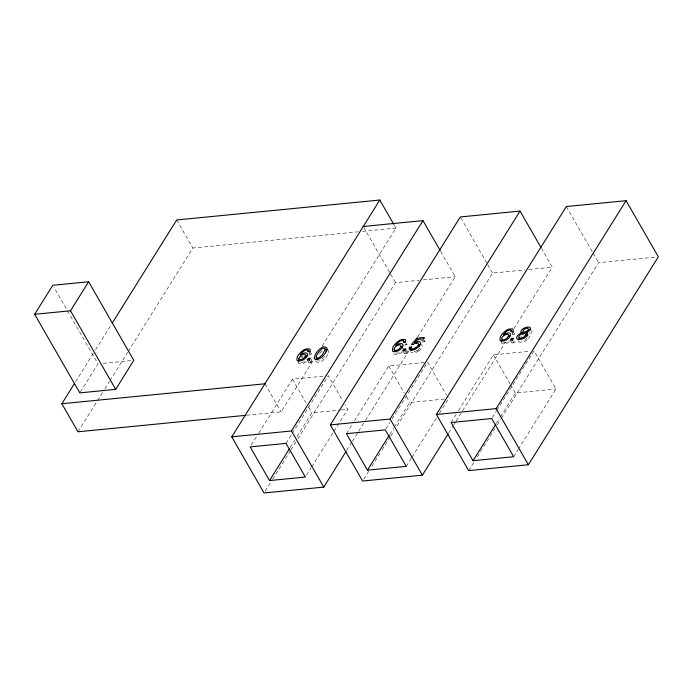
<?xml version="1.0" encoding="UTF-8"?>
<svg xmlns="http://www.w3.org/2000/svg" width="693" height="693" viewBox="0 0 693 693"><rect width="100%" height="100%" fill="white"/><g stroke="black" fill="none" stroke-linecap="round" stroke-linejoin="round"><path stroke-width="0.52" stroke-dasharray="3.46 2.6" d="M328.569 352.711L328.335 350.242M309.745 353.161A4.522 2.218 -29.9 0 1 309.528 354.4L311.486 354.097L311.807 352.633A4.686 2.296 -29.9 0 0 311.131 351.723M405.258 343.893A4.522 2.218 -29.9 0 1 405.024 345.027L406.982 344.724L407.302 343.26A4.686 2.296 -29.9 0 0 407.146 342.827M512.803 333.229A4.522 2.218 -29.9 0 1 512.595 334.468L514.544 334.165L514.864 332.701A4.686 2.296 -29.9 0 0 514.578 332.086M75.563 381.782L93.269 353.447M95.556 349.783L110.984 325.104M80.405 391.978L97.973 363.868L53.863 287.153M77.988 431.791L96.838 401.619M97.41 400.71L102.555 392.481M104.842 388.825L109.407 381.505M109.979 380.596L127.694 352.252M128.266 351.342L192.827 248.033L358.324 231.791M251.308 445.062L258.168 434.087M258.74 433.168L292.481 379.192L324.099 376.082M307.285 360.109L308.896 362.915L309.953 361.226L312.041 361.018L310.429 358.212M308.896 362.915L310.984 362.708L312.041 361.018M246.699 415.237L281.089 411.859L313.089 360.663M322.228 346.032L395.937 228.092L394.326 225.286M286.01 443.373L291.727 434.225M292.299 433.307L328.317 375.675L342.844 400.935M290.116 447.635L294.69 440.315M296.976 436.659L311.841 412.872L340.306 410.074M265.185 491.138L272.046 480.162M272.618 479.253L290.332 450.9M290.904 449.982L297.193 439.925M297.765 439.007L395.512 282.605L418.979 280.31M306.514 475.225L311.088 467.905M311.659 466.987L333.394 432.224M333.965 431.306L347.687 409.355L344.993 404.677M346.448 433.688L352.165 424.54M354.452 420.885L388.764 365.991L425.493 362.387M402.78 350.736L404.391 353.543L405.448 351.853L407.536 351.646L405.925 348.839M404.391 353.543L406.479 353.335L407.536 351.646M346.639 450.519L351.784 442.29M352.356 441.38L358.073 432.233M358.645 431.315L364.934 421.257M365.506 420.339L408.948 350.831M417.524 337.11L455.249 276.75L440.722 251.49M421.933 341.961L424.913 341.666L425.797 340.254L424.185 337.448M385.845 428.967L389.847 422.557M392.134 418.901L427.59 362.179L446.413 394.923M389.726 434.494L393.728 428.092M394.3 427.174L409.736 402.477L446.474 398.865M363.764 479.192L368.919 470.945M371.786 466.372L379.799 453.543M382.086 449.878L390.107 437.058M390.679 436.14L394.109 430.639M396.976 426.065L492.584 273.085L524.584 269.941M406.254 466.363L411.399 458.134M411.971 457.215L436.564 417.879M439.423 413.305L448.57 398.666L446.959 395.859M451.1 422.531L456.245 414.293M458.532 410.637L493.416 354.825L529.755 351.264M448.692 433.021L453.274 425.693M453.846 424.783L455.561 422.028M456.141 421.119L505.37 342.333M513.963 328.595L552.321 267.221L541.562 248.51M510.343 340.176L511.962 342.983L513.019 341.294M511.962 342.983L514.05 342.775L515.098 341.086L513.487 338.279M492.29 417.628L496.292 411.226M496.864 410.308L534.034 350.84L555.985 389.007L518.814 448.475M496.491 423.189L499.922 417.697M500.493 416.788L515.358 393L555.985 389.007M468.659 470.616L474.376 461.46M477.243 456.878L494.993 428.482M497.279 424.818L500.718 419.317M501.29 418.407L598.613 262.673L656.219 257.025M513.669 456.713L518.243 449.393M324.549 356.765L320.824 360.429A2.928 1.438 -29.9 0 1 318.719 360.966M319.577 353.517L319.742 353.335A7.077 3.474 -29.9 0 1 322.202 351.238M300.294 354.946L302.2 357.536M418.659 350.953L417.775 351.507A5.631 2.763 -29.9 0 1 415.367 352.52L414.137 352.772A8.481 4.167 -29.9 0 1 413.331 352.841L412.681 352.832A5.605 2.755 -29.9 0 1 410.758 351.654M417.333 350.563L414.076 351.602M362.621 231.367L395.937 228.092M423.241 279.885L455.249 276.75M528.854 269.525L552.321 267.221M103.24 363.349L131.705 360.559M420.495 340.774L425.797 340.254M341.363 409.97L347.687 409.355M301.42 362.647L304.444 361.685A4.487 2.2 -29.9 0 0 306.323 359.866A7.207 3.534 -29.9 0 0 306.566 359.546M395.928 352.832L397.617 353.248L399.939 352.313A4.487 2.2 -29.9 0 0 401.611 350.797M503.421 342.16L505.041 342.706L507.51 341.753A4.487 2.2 -29.9 0 0 509.069 340.384M393.858 353.491L394.256 354.01A5.579 2.737 -29.9 0 0 395.261 354.452L398.094 354.227A5.371 2.642 -29.9 0 0 399.809 353.569A5.215 2.555 -29.9 0 0 400.814 353.006L401.758 352.321A7.025 3.448 -29.9 0 0 402.364 351.81M309.286 352.486L309.693 353.187A3.179 1.559 -29.9 0 0 309.234 352.832M566.337 206.549L592.697 252.382M593.234 253.317L598.613 262.673M460.845 217.888L487.205 263.73M487.742 264.665L492.584 273.085M512.933 331.358L514.544 334.165M512.352 332.553L512.751 333.255A3.179 1.559 -29.9 0 0 511.919 332.805M512.43 339.968L514.05 342.775M493.416 354.825L510.005 383.688M510.542 384.615L515.358 393M363.773 227.417L390.133 273.25M390.67 274.185L395.512 282.605M423.302 338.86L424.913 341.666M405.362 341.918L406.982 344.724M404.868 350.528L406.479 353.335M388.764 365.991L404.357 393.122M406.514 396.864L409.736 402.477M309.866 351.29L311.486 354.097M309.373 359.901L310.984 362.708M292.481 379.192L306.462 403.517M308.619 407.259L311.841 412.872M176.689 219.967L192.827 248.033M264.951 383.792L281.089 411.859M501.29 342.203L501.827 343.451A5.579 2.737 -29.9 0 0 502.832 343.893L505.665 343.676A5.371 2.642 -29.9 0 0 507.38 343.009A5.215 2.555 -29.9 0 0 508.376 342.446L509.329 341.762A7.025 3.448 -29.9 0 0 509.927 341.251M298.224 362.127L298.761 363.383A5.579 2.737 -29.9 0 0 299.766 363.825L302.598 363.6A5.371 2.642 -29.9 0 0 304.314 362.941A5.215 2.555 -29.9 0 0 305.31 362.378L306.263 361.694A7.025 3.448 -29.9 0 0 306.869 361.183M520.833 336.954A4.99 2.451 -29.9 0 1 521.474 336.538M518.433 341.294A5.509 2.703 -29.9 0 0 518.676 341.649A5.648 2.772 -29.9 0 0 520.053 342.238L521.223 342.264A8.879 4.357 -29.9 0 0 522.037 342.169L523.12 341.944A5.648 2.772 -29.9 0 0 525.718 340.843A5.457 2.677 -29.9 0 0 528.456 338.479M529.201 336.122A5.163 2.538 -29.9 0 1 528.516 338.479M531.869 330.587A4.323 2.122 -29.9 0 1 529.209 334.754M527.122 337.777A3.837 1.88 -29.9 0 1 521.474 341.051M529.764 332.614A3.015 1.481 -29.9 0 1 529.279 333.281M301.923 357.744A16.649 8.177 -29.9 0 1 303.179 355.959M315.791 361.252A5.414 2.659 -29.9 0 0 315.93 361.512A4.877 2.391 -29.9 0 0 317.212 362.17L318.139 362.196A5.449 2.677 -29.9 0 0 321.569 361.235A7.086 3.474 -29.9 0 0 324.722 358.662L325.277 358.09A21.405 10.508 -29.9 0 0 327.096 355.535A20.495 10.057 -29.9 0 0 328.621 352.694M318.719 354.539A22.956 11.27 -29.9 0 1 318.884 354.322M418.685 350.97A7.017 3.448 -29.9 0 0 421.725 347.791L422.046 347.193A5.709 2.807 -29.9 0 0 421.855 345.088M419.681 348.172A6.93 3.404 -29.9 0 1 419.369 348.657A4.608 2.261 -29.9 0 1 417.351 350.58"/><path stroke-width="1.04" d="M315.765 359.944L316.892 357.302M317.766 359.208L317.628 360.057M325.303 349.956C330.422 348.986 323.657 344.819 321.353 347.999A7.077 3.474 -29.9 0 0 318.182 350.537L317.455 351.308A22.956 11.27 -29.9 0 0 315.54 354.097L314.12 358.264A5.414 2.659 -29.9 0 0 314.319 358.705A4.877 2.391 -29.9 0 0 315.601 359.364L316.519 359.39A5.449 2.677 -29.9 0 0 319.949 358.428A7.086 3.474 -29.9 0 0 323.111 355.856L323.666 355.284A21.405 10.508 -29.9 0 0 325.485 352.728M298.406 361.157L299.272 359.26M393.901 351.784L394.776 349.887M501.472 341.233L502.338 339.327M415.861 347.617A3.647 1.793 -29.9 0 1 411.391 348.432A4.522 2.218 -29.9 0 1 411.581 346.769L409.355 347.47A5.596 2.746 -29.9 0 0 411.252 350.06L411.72 350.034A8.481 4.167 -29.9 0 0 412.517 349.965L414.05 349.627A5.631 2.763 -29.9 0 0 416.458 348.527L417.047 348.146A7.017 3.448 -29.9 0 0 420.105 344.984L420.426 344.386A5.709 2.807 -29.9 0 0 418.269 341.684A6.497 3.188 -29.9 0 0 417.801 341.736M413.141 349.584L411.044 350.095A5.605 2.755 -29.9 0 0 410.932 350.277M418.226 345.071L418.07 345.365A6.93 3.404 -29.9 0 1 417.758 345.85L417.515 346.162A4.392 2.157 -29.9 0 1 415.895 347.643M34.65 314.301L52.781 285.282L88.626 281.765L133.81 360.351L115.679 389.362L79.834 392.879L34.65 314.301L70.495 310.785L88.626 281.765M245.625 415.341L77.988 431.791L61.85 403.724L74.42 383.61M112.127 323.276L176.689 219.967L379.799 200.034L393.78 224.35M346.067 451.438L323.778 487.11L264.042 492.966L231.765 436.841L379.799 200.034M308.342 358.42L307.285 360.109L309.373 359.901L310.429 358.212L308.342 358.42L309.416 360.291M231.765 436.841L291.502 430.977L422.973 220.617L440.185 250.554M269.534 480.57L305.37 477.053L286.01 443.373L250.164 446.89L269.534 480.57L289.544 448.553M448.12 433.939L422.358 475.164L362.621 481.029L330.344 424.896L460.308 216.952L520.045 211.088L541.025 247.574M403.837 349.047L402.78 350.736L404.868 350.528L405.925 348.839L403.837 349.047L404.911 350.918M330.344 424.896L390.081 419.031L520.045 211.088M367.429 470.175L406.254 466.363L385.273 429.877L346.448 433.688L367.429 470.175L389.154 435.412M436.382 414.483L566.337 206.549L626.074 200.684L658.35 256.817L528.395 464.752L468.659 470.616L436.382 414.483L496.119 408.627L626.074 200.684M511.399 338.487L510.343 340.176L512.43 339.968L513.487 338.279L511.399 338.487L512.473 340.358M473.05 460.698L513.669 456.713L491.718 418.546L451.1 422.531L473.05 460.698L495.919 424.107M507.458 337.578L507.804 337.127A7.207 3.534 -29.9 0 0 508.108 336.651L508.194 336.503A4.21 2.062 -29.9 0 0 508.471 334.892A3.604 1.767 -29.9 0 0 504.088 335.438A4.045 1.984 -29.9 0 0 502.399 337.015C499.87 339.839 504.417 340.895 506.055 338.842A4.115 2.018 -29.9 0 0 507.449 337.578M417.818 341.718A6.176 3.032 -29.9 0 0 414.509 342.784L417.342 339.449L423.302 338.86L424.185 337.448L416.762 338.175L411.443 344.525L413.045 344.534M307.952 351.697L310.291 351.49M403.447 342.325L405.05 342.099M528.447 330.007L528.69 329.963A8.047 3.95 -29.9 0 1 529.409 329.885L530.266 329.885A5.059 2.486 -29.9 0 1 530.448 329.903M511.036 331.652L512.933 331.358L513.253 329.894A4.686 2.296 -29.9 0 0 512.335 328.889L508.818 329.123A5.405 2.651 -29.9 0 0 507.094 329.842C503.794 332.025 498.752 336.408 500.216 340.644A5.579 2.737 -29.9 0 0 501.212 341.086L504.045 340.869A5.371 2.642 -29.9 0 0 505.422 340.367A5.215 2.555 -29.9 0 0 506.765 339.639L507.709 338.955A7.025 3.448 -29.9 0 0 509.563 337.093L510.602 334.996A5.527 2.711 -29.9 0 0 510.55 334.087L509.797 333.272A4.981 2.443 -29.9 0 0 508.827 333.03L507.986 333.047A5.414 2.659 -29.9 0 0 506.029 333.524L505.734 333.645A4.894 2.4 -29.9 0 0 504.539 334.234L503.361 335.014A18.91 9.286 -29.9 0 1 504.357 333.576L505.344 332.441A5.96 2.928 -29.9 0 1 505.621 332.172A5.275 2.59 -29.9 0 1 507.908 330.526M363.236 226.481L422.973 220.617M61.85 403.724L264.951 383.792M512.188 331.575L513.002 331.54M510.438 335.836L509.598 335.854A5.414 2.659 -29.9 0 0 508.229 336.14M402.876 346.396L402.035 346.413A5.414 2.659 -29.9 0 0 400.944 346.613M326.931 349.809L327.399 349.852M526.212 332.467L527.823 335.273M522.028 332.883L523.102 334.754M496.119 408.627L528.395 464.752M416.762 338.175L417.836 340.046M409.52 347.098L411.131 349.904M390.081 419.031L422.358 475.164M291.502 430.977L323.778 487.11M70.495 310.785L115.679 389.362M511.174 330.344A4.522 2.218 -29.9 0 1 510.984 331.661M507.917 330.544A3.179 1.559 -29.9 0 1 511.087 330.388M519.837 337.786A4.99 2.451 -29.9 0 0 518.624 339.414A5.509 2.703 -29.9 0 0 518.425 339.951M526.299 332.371A5.163 2.538 -29.9 0 1 526.905 335.672M526.204 332.484A4.123 2.027 -29.9 0 0 529.98 329.929A4.79 2.348 -29.9 0 0 530.145 327.694A5.059 2.486 -29.9 0 0 528.646 327.079L528.023 327.07A7.961 3.907 -29.9 0 0 527.078 327.157L526.126 327.356A4.912 2.408 -29.9 0 0 524.099 328.179A4.383 2.148 -29.9 0 0 521.049 330.977A4.383 2.148 -29.9 0 0 521.881 333.012M522.063 332.753A4.938 2.425 -29.9 0 0 517.099 336.417L517.056 336.599A5.509 2.703 -29.9 0 0 516.969 338.73A5.648 2.772 -29.9 0 0 518.433 339.431L519.352 339.466A8.801 4.323 -29.9 0 0 520.426 339.362L521.508 339.137A5.648 2.772 -29.9 0 0 523.847 338.175A6.003 2.945 -29.9 0 0 524.35 337.881M523.024 333.281A4.652 2.287 -29.9 0 1 523.83 332.345M522.687 333.679A4.253 2.088 -29.9 0 1 522.903 333.29M526.42 336.148A3.837 1.88 -29.9 0 1 526.957 336.443M527.771 334.416A3.015 1.481 -29.9 0 1 525.649 334.996M526.827 335.672A5.414 2.659 -29.9 0 1 524.35 337.889M308.064 355.89A4.981 2.443 -29.9 0 0 307.371 355.769L306.54 355.786A5.414 2.659 -29.9 0 0 305.163 356.063M308.134 350.355A4.522 2.218 -29.9 0 1 307.917 351.594L309.866 351.29L310.187 349.826A4.686 2.296 -29.9 0 0 309.269 348.813L305.76 349.047A5.405 2.651 -29.9 0 0 304.028 349.766C300.727 351.957 295.694 356.332 297.15 360.577A5.579 2.737 -29.9 0 0 298.155 361.018L300.987 360.793A5.371 2.642 -29.9 0 0 302.702 360.135A5.215 2.555 -29.9 0 0 303.699 359.572L304.651 358.887A7.025 3.448 -29.9 0 0 306.497 357.025L307.545 354.92A5.527 2.711 -29.9 0 0 307.484 354.019L306.73 353.205A4.981 2.443 -29.9 0 0 305.76 352.962L304.92 352.98A5.414 2.659 -29.9 0 0 302.971 353.456L302.668 353.569A4.894 2.4 -29.9 0 0 301.472 354.158L300.294 354.946A16.649 8.177 -29.9 0 1 301.706 352.98L302.555 352.096A5.275 2.59 -29.9 0 1 304.963 350.398A3.179 1.559 -29.9 0 1 308.073 350.381M305.951 357.086A3.664 1.802 -29.9 0 1 306.505 357.216M326.134 351.117A2.98 1.464 -29.9 0 1 326.524 351.308M327.009 349.887A20.495 10.057 -29.9 0 1 325.459 352.728M421.049 344.638A5.674 2.781 -29.9 0 0 419.897 344.499A6.497 3.188 -29.9 0 0 419.23 344.568A6.176 3.032 -29.9 0 0 418.26 344.759M413.019 344.516A4.054 1.992 -29.9 0 1 416.658 343.096M418.893 345.902A3.976 1.949 -29.9 0 1 419.637 346.171M416.718 343.018A3.95 1.94 -29.9 0 1 418.286 345.062M403.603 340.904A4.522 2.218 -29.9 0 1 403.413 342.221L405.362 341.918L405.682 340.454A4.686 2.296 -29.9 0 0 404.764 339.44L401.256 339.674A5.405 2.651 -29.9 0 0 399.523 340.393C396.223 342.585 391.19 346.959 392.645 351.204A5.579 2.737 -29.9 0 0 393.65 351.646L396.483 351.42A5.371 2.642 -29.9 0 0 397.851 350.918A5.215 2.555 -29.9 0 0 399.194 350.199L400.147 349.515A7.025 3.448 -29.9 0 0 401.992 347.652L403.04 345.547A5.527 2.711 -29.9 0 0 402.979 344.646L402.235 343.832A4.981 2.443 -29.9 0 0 401.256 343.589L400.415 343.607A5.414 2.659 -29.9 0 0 398.466 344.083L398.163 344.196A4.894 2.4 -29.9 0 0 396.968 344.785L395.79 345.573A18.91 9.286 -29.9 0 1 396.786 344.135L397.773 342.992A5.96 2.928 -29.9 0 1 398.059 342.723A5.275 2.59 -29.9 0 1 400.346 341.086A3.179 1.559 -29.9 0 1 403.525 340.947M402.087 347.886A3.664 1.802 -29.9 0 1 402.33 348.051M298.614 358.662L299.896 359.849L302.832 358.879A4.487 2.2 -29.9 0 0 304.712 357.06A7.207 3.534 -29.9 0 0 305.05 356.583L305.327 356.011A3.664 1.802 -29.9 0 0 304.53 354.314A3.664 1.802 -29.9 0 0 301.152 355.214L298.622 358.576M394.118 349.289C394.386 351.403 397.427 350.251 398.492 349.402A4.115 2.018 -29.9 0 0 399.887 348.129L400.242 347.678A7.207 3.534 -29.9 0 0 400.545 347.21L400.632 347.063A4.21 2.062 -29.9 0 0 400.909 345.443A3.604 1.767 -29.9 0 0 396.526 345.998A4.045 1.984 -29.9 0 0 394.828 347.574L394.118 349.289M325.268 349.289L322.496 354.582L319.204 357.623A2.928 1.438 -29.9 0 1 316.363 357.9L316.051 356.791L317.221 354.21A35.04 17.204 -29.9 0 1 317.888 353.127L321.63 348.995A2.876 1.412 -29.9 0 1 323.388 348.302A3.456 1.698 -29.9 0 1 323.865 348.25A2.98 1.464 -29.9 0 1 324.913 348.501L325.268 349.289M521.301 338.141A3.837 1.88 -29.9 0 0 525.511 333.861A3.837 1.88 -29.9 0 0 519.724 335.282A3.837 1.88 -29.9 0 0 521.301 338.141M524.878 332.094A3.015 1.481 -29.9 0 0 528.265 328.751A3.015 1.481 -29.9 0 0 523.743 329.799A3.015 1.481 -29.9 0 0 524.878 332.094"/></g></svg>
